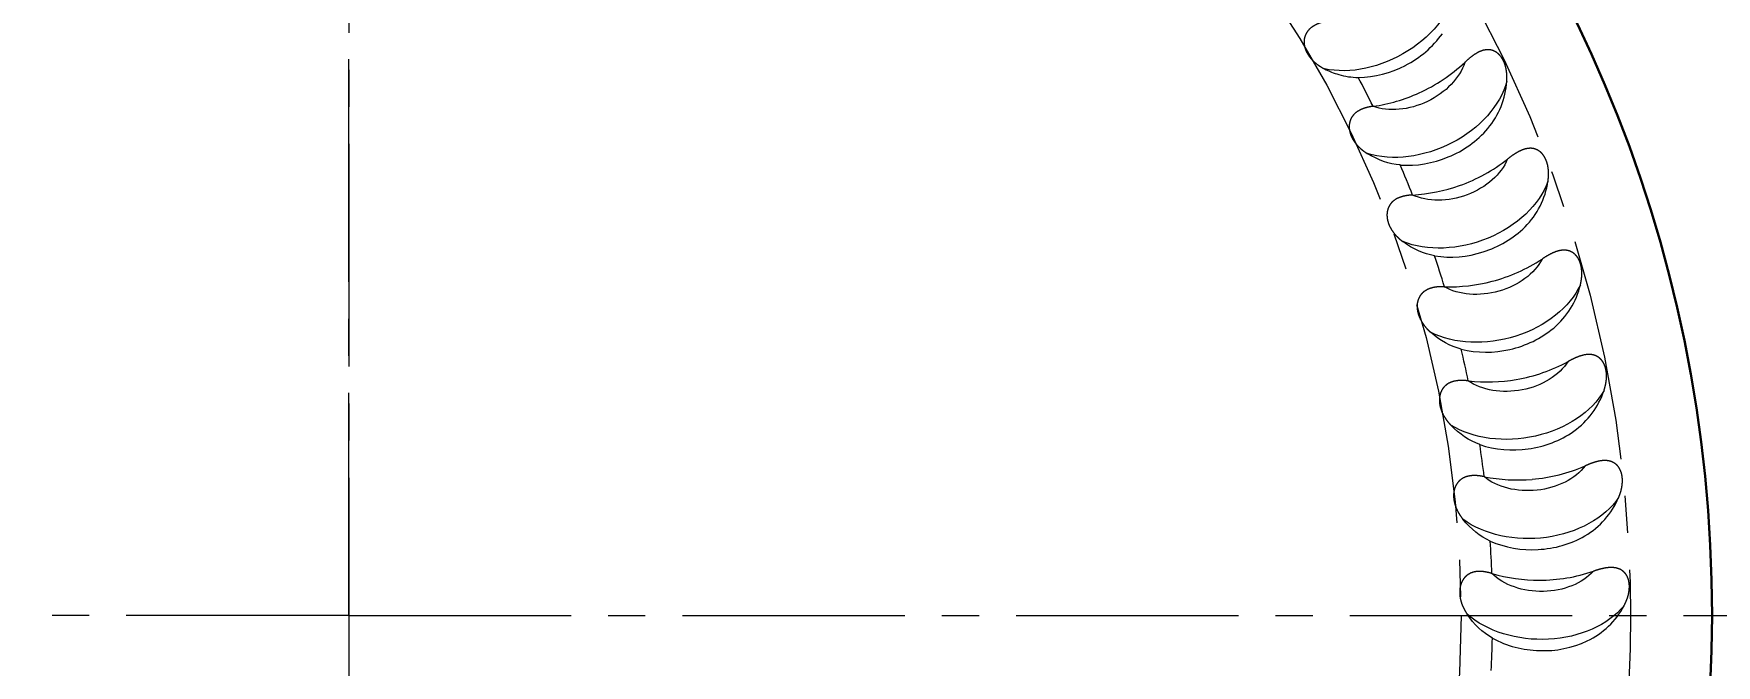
# Model space of a CAD drawing. Extents: x 89 to 513, y -13 to 440.
# Drawn here: x 226.37 to 266.08, y 201.02 to 215.93 of the extents above; entities that cross this region are included whole.
import ezdxf

# ---------------------------------------------------------------- set-up
doc = ezdxf.new("R2010")
doc.units = 0
doc.header["$LTSCALE"] = 7
doc.header["$MEASUREMENT"] = 0
doc.linetypes.add('CENTER2', pattern=[1.125, 0.75, -0.125, 0.125, -0.125])
doc.layers.get('0').update_dxf_attribs({"linetype": 'CONTINUOUS', "lineweight": 15})
for name, color, linetype, lineweight in [('1', 1, 'CENTER2', 15), ('3', 3, 'CONTINUOUS', 30), ('8', 252, 'CONTINUOUS', 15)]:
    doc.layers.add(name, color=color, linetype=linetype, lineweight=lineweight)
doc.styles.add('ITALICT', font='ITALICT.shx', dxfattribs={"width": 0.8, "height": 3})
doc.dimstyles.get("Standard").update_dxf_attribs({"dimtxt": 3, "dimasz": 3, "dimexe": 0.5, "dimexo": 0.5, "dimgap": 0.8, "dimtad": 1, "dimdsep": 46, "dimtxsty": 'ITALICT', "dimcen": 0.09, "dimazin": 2, "dimtfac": 1, "dimtmove": 0, "dimatfit": 3, "dimfxl": 1, "dimtolj": 1, "dimtzin": 0, "dimarcsym": 0})

# ---------------------------------------------------------------- blocks, each defined once
blk = doc.blocks.new('*D10')
at = {"color": 0, "lineweight": -2, "transparency": 16777216}
for p, q in [((234.307, 228.447), (314.622, 228.447)), ((314.122, 178.931), (314.122, 225.447)), ((234.307, 175.931), (314.622, 175.931))]:
    blk.add_line(p, q, dxfattribs=at)
at = {"color": 0, "transparency": 16777216}
for points in [[(313.622, 225.447), (314.622, 225.447), (314.122, 228.447)], [(313.622, 178.931), (314.622, 178.931), (314.122, 175.931)]]:
    blk.add_solid(points, dxfattribs=at)
at = {"color": 0, "transparency": 16777216, "insert": (311.822, 203.447), "char_height": 3, "attachment_point": 5, "rotation": 90, "style": 'ITALICT'}
blk.add_mtext('\\A1;52.5', dxfattribs=at)
blk = doc.blocks.new('*D46')
at = {"color": 0, "lineweight": -2, "transparency": 16777216}
for p, q in [((234.307, 278.197), (340.204, 278.197)), ((339.704, 275.197), (339.704, 129.197)), ((234.307, 126.197), (340.204, 126.197))]:
    blk.add_line(p, q, dxfattribs=at)
at = {"color": 0, "transparency": 16777216}
for points in [[(339.204, 275.197), (340.204, 275.197), (339.704, 278.197)], [(339.204, 129.197), (340.204, 129.197), (339.704, 126.197)]]:
    blk.add_solid(points, dxfattribs=at)
at = {"color": 0, "transparency": 16777216, "insert": (337.404, 202.197), "char_height": 3, "attachment_point": 5, "rotation": 90, "style": 'ITALICT'}
blk.add_mtext('\\A1;152', dxfattribs=at)
blk = doc.blocks.new('*D49')
at = {"color": 0, "lineweight": -2, "transparency": 16777216}
blk.add_line((306.788, 183.85), (291.997, 187.568), dxfattribs=at)
at = {"color": 0, "transparency": 16777216}
blk.add_solid([(292.119, 188.053), (291.875, 187.084), (289.087, 188.3)], dxfattribs=at)
at = {"color": 0, "transparency": 16777216, "insert": (303.026, 187.167), "char_height": 3, "attachment_point": 5, "rotation": 345.8882, "style": 'ITALICT'}
blk.add_mtext('\\A1;R57', dxfattribs=at)
blk = doc.blocks.new('*D50')
at = {"color": 0, "lineweight": -2, "transparency": 16777216}
blk.add_line((309.376, 149.346), (290.556, 162.509), dxfattribs=at)
blk.add_arc((233.807, 202.197), 66.25, 321.48913, 325.46446, dxfattribs=at)
at = {"color": 0, "transparency": 16777216}
blk.add_solid([(290.842, 162.919), (290.269, 162.099), (288.098, 164.228)], dxfattribs=at)
at = {"color": 0, "transparency": 16777216, "insert": (304.56, 155.521), "char_height": 3, "attachment_point": 5, "rotation": 325.032, "style": 'ITALICT'}
blk.add_mtext('\\A1;R66.25', dxfattribs=at)
blk = doc.blocks.new('*D52')
at = {"color": 0, "lineweight": -2, "transparency": 16777216}
for p, q in [((173.432, 224.172), (156.954, 230.17)), ((170.807, 202.197), (152.021, 202.197))]:
    blk.add_line(p, q, dxfattribs=at)
blk.add_arc((233.807, 202.197), 81.286, 162.11471, 177.88529, dxfattribs=at)
at = {"color": 0, "transparency": 16777216}
for points in [[(155.977, 227.324), (156.922, 226.999), (157.423, 229.999)], [(153.077, 205.188), (152.077, 205.206), (152.521, 202.197)]]:
    blk.add_solid(points, dxfattribs=at)
at = {"color": 0, "transparency": 16777216, "insert": (151.491, 216.712), "char_height": 3, "attachment_point": 5, "rotation": 80, "style": 'ITALICT'}
blk.add_mtext('\\A1;20°', dxfattribs=at)
blk = doc.blocks.new('*D53')
at = {"color": 0, "lineweight": -2, "transparency": 16777216}
for p, q in [((181.658, 254.346), (170.053, 265.951)), ((170.807, 202.197), (143.645, 202.197))]:
    blk.add_line(p, q, dxfattribs=at)
blk.add_arc((233.807, 202.197), 89.662, 136.91715, 178.08285, dxfattribs=at)
at = {"color": 0, "transparency": 16777216}
for points in [[(167.962, 263.789), (168.681, 263.094), (170.407, 265.598)], [(144.696, 205.189), (143.696, 205.205), (144.145, 202.197)]]:
    blk.add_solid(points, dxfattribs=at)
at = {"color": 0, "transparency": 16777216, "insert": (148.846, 237.39), "char_height": 3, "attachment_point": 5, "rotation": 67.5, "style": 'ITALICT'}
blk.add_mtext('\\A1;45°', dxfattribs=at)
blk = doc.blocks.new('A$C4C6B2E1A')
at = {"layer": '8', "ltscale": 0.000101881}
for p, q in [((24.171, 12.014), (24.175, 12.014)), ((25.103, 9.921), (25.107, 9.921)), ((25.854, 7.756), (25.858, 7.756)), ((26.419, 5.535), (26.423, 5.535)), ((26.793, 3.275), (26.797, 3.274)), ((26.974, 0.991), (26.978, 0.99))]:
    blk.add_line(p, q, dxfattribs=at)
at = {"layer": '8'}
for centre, radius, start, end in [((23.837, 15.152), 2.434, 296.8275, 324.1994), ((23.931, 14.671), 1.99, 242.9439, 253.4586), ((23.83, 14.32), 1.624, 253.3349, 269.8025), ((23.789, 15.148), 2.453, 270.821, 297.8761), ((23.643, 15.925), 3.941, 294.266, 313.136), ((0, 0), 26.996, 26.4258, 28.0532), ((23.593, 16.034), 4.062, 278.2457, 294.2772), ((25.422, 12.727), 1.913, 319.7454, 356.3296), ((25.037, 13.076), 2.434, 291.9626, 319.3346), ((24.987, 13.077), 2.454, 265.9765, 293.0191), ((24.908, 13.862), 3.941, 289.4012, 308.2711), ((0, 0), 26.996, 21.561, 23.1883), ((24.868, 13.976), 4.062, 273.3808, 289.4124), ((26.412, 10.524), 1.911, 314.8611, 351.4817), ((26.055, 10.906), 2.434, 287.0978, 314.4697), ((26.006, 10.91), 2.454, 261.1116, 288.1542), ((0, 0), 26.996, 16.6961, 18.3235), ((25.994, 11.7), 3.941, 284.5363, 303.4062), ((25.963, 11.816), 4.062, 268.516, 284.5475), ((27.209, 8.246), 1.911, 309.9962, 346.6169), ((26.886, 8.657), 2.434, 282.2329, 309.6048), ((0, 0), 26.996, 11.8312, 13.4586), ((26.838, 8.666), 2.454, 256.2468, 283.2894), ((26.893, 9.454), 3.941, 279.6714, 298.5414), ((26.872, 9.572), 4.062, 263.6511, 279.6826), ((27.81, 5.909), 1.911, 305.1313, 341.752), ((0, 0), 26.996, 6.9664, 8.5937), ((27.476, 6.358), 2.454, 251.3819, 278.4245), ((27.524, 6.345), 2.434, 277.368, 304.74), ((27.587, 7.258), 4.062, 258.7862, 274.8178), ((27.598, 7.139), 3.941, 274.8066, 293.6765), ((28.211, 3.529), 1.911, 300.2665, 336.8871), ((0, 0), 26.996, 2.1015, 3.7289), ((27.916, 4.005), 2.454, 246.517, 273.5596), ((27.962, 3.988), 2.434, 272.5032, 299.8751), ((28.103, 4.893), 4.062, 253.9214, 269.9529), ((28.104, 4.773), 3.941, 269.9417, 288.8116), ((28.409, 1.124), 1.911, 295.4016, 332.0223), ((0, 0), 26.996, 357.2366, 358.864), ((28.156, 1.623), 2.454, 241.6522, 268.6948), ((28.2, 1.601), 2.433, 267.6472, 295.0311)]:
    blk.add_arc(centre, radius, start, end, dxfattribs=at)
at = {"layer": '8', "extrusion": (0, 0, -1)}
for centre, major_axis, ratio, start_param, end_param in [((24.075, 14.624), (1.964, 1.097), 0.707107, 0.525345, 2.467109), ((24.996, 13.045), (1.321, 0.597), 0.707107, 0.56516, 2.51657), ((25.229, 12.529), (2.05, 0.927), 0.707107, 0.525345, 2.467109), ((24.601, 13.961), (-0.58, 3.315), 0.646161, 3.309364, 3.663224), ((26.012, 10.878), (1.367, 0.483), 0.707107, 0.56516, 2.51657), ((26.2, 10.345), (2.121, 0.75), 0.707107, 0.525345, 2.467109), ((25.697, 11.824), (-0.296, 3.352), 0.646161, 3.309364, 3.663224), ((26.841, 8.633), (1.403, 0.365), 0.707107, 0.56516, 2.51657), ((26.983, 8.085), (2.177, 0.567), 0.707107, 0.525345, 2.467109), ((26.607, 9.602), (-0.011, 3.365), 0.646161, 3.309364, 3.663224), ((27.476, 6.325), (1.429, 0.245), 0.707107, 0.56516, 2.51657), ((27.572, 5.768), (2.218, 0.38), 0.707107, 0.525345, 2.467109), ((27.325, 7.311), (0.274, 3.354), 0.646161, 3.309364, 3.663224), ((27.914, 3.973), (1.445, 0.123), 0.707107, 0.56516, 2.51657), ((27.962, 3.409), (2.242, 0.191), 0.707107, 0.525345, 2.467109), ((27.847, 4.968), (0.558, 3.319), 0.646161, 3.309364, 3.663224), ((28.15, 1.591), (1.45, 0), 0.707107, 0.56516, 2.51657), ((28.15, 1.025), (2.25, 0), 0.707107, 0.525345, 2.467109), ((28.168, 2.588), (0.837, 3.26), 0.646161, 3.309364, 3.663224)]:
    blk.add_ellipse(centre, major_axis=major_axis, ratio=ratio, start_param=start_param, end_param=end_param, dxfattribs=at)
at = {"layer": '8'}
for points, knots in [([(23.065, 14.02), (23.017, 14.009), (22.968, 13.996), (22.914, 13.979), (22.842, 13.951), (22.772, 13.911), (22.754, 13.9), (22.719, 13.875), (22.687, 13.849), (22.674, 13.837), (22.636, 13.797), (22.608, 13.757), (22.593, 13.731), (22.55, 13.64), (22.542, 13.559), (22.543, 13.505), (22.562, 13.378), (22.614, 13.267), (22.652, 13.207), (22.737, 13.101), (22.845, 13.009), (22.9, 12.969), (22.96, 12.932), (23.026, 12.899)], [0, 0, 0, 0, 0, 0, 0.515581, 0.515581, 0.515581, 0.701027, 0.701027, 0.701027, 0.891334, 0.891334, 0.891334, 1.23864, 1.23864, 1.23864, 2.213092, 2.213092, 2.213092, 3.625906, 3.625906, 3.625906, 4.848673, 4.848673, 4.848673, 4.848673, 4.848673, 4.848673]), ([(27.331, 12.604), (27.336, 12.677), (27.336, 12.75), (27.33, 12.824), (27.311, 12.932), (27.276, 13.035), (27.262, 13.069), (27.23, 13.133), (27.189, 13.191), (27.168, 13.218), (27.128, 13.258), (27.083, 13.29), (27.065, 13.301), (27.001, 13.335), (26.931, 13.352), (26.882, 13.354), (26.728, 13.338), (26.586, 13.261), (26.498, 13.194), (26.416, 13.122), (26.338, 13.049)], [0, 0, 0, 0, 0, 0, 0.579361, 0.579361, 0.579361, 0.869761, 0.869761, 0.869761, 1.159406, 1.159406, 1.159406, 1.345852, 1.345852, 1.345852, 1.799901, 1.799901, 1.799901, 2.762825, 2.762825, 2.762825, 2.762825, 2.762825, 2.762825]), ([(24.171, 12.014), (24.122, 12.007), (24.072, 11.998), (24.017, 11.985), (23.943, 11.963), (23.87, 11.93), (23.851, 11.92), (23.813, 11.899), (23.78, 11.875), (23.766, 11.864), (23.725, 11.828), (23.693, 11.79), (23.676, 11.766), (23.626, 11.678), (23.61, 11.599), (23.607, 11.545), (23.615, 11.416), (23.658, 11.302), (23.69, 11.238), (23.766, 11.125), (23.866, 11.024), (23.918, 10.98), (23.974, 10.939), (24.037, 10.9)], [0, 0, 0, 0, 0, 0, 0.515581, 0.515581, 0.515581, 0.701027, 0.701027, 0.701027, 0.891334, 0.891334, 0.891334, 1.23864, 1.23864, 1.23864, 2.213092, 2.213092, 2.213092, 3.625906, 3.625906, 3.625906, 4.848673, 4.848673, 4.848673, 4.848673, 4.848673, 4.848673]), ([(28.302, 10.241), (28.313, 10.313), (28.319, 10.386), (28.319, 10.46), (28.309, 10.57), (28.283, 10.675), (28.272, 10.71), (28.245, 10.776), (28.21, 10.838), (28.191, 10.866), (28.155, 10.909), (28.113, 10.945), (28.095, 10.958), (28.035, 10.997), (27.967, 11.02), (27.917, 11.027), (27.763, 11.023), (27.615, 10.959), (27.521, 10.899), (27.434, 10.835), (27.349, 10.768)], [0, 0, 0, 0, 0, 0, 0.579361, 0.579361, 0.579361, 0.869761, 0.869761, 0.869761, 1.159406, 1.159406, 1.159406, 1.345852, 1.345852, 1.345852, 1.799901, 1.799901, 1.799901, 2.762825, 2.762825, 2.762825, 2.762825, 2.762825, 2.762825]), ([(25.103, 9.921), (25.053, 9.918), (25.002, 9.913), (24.947, 9.905), (24.871, 9.89), (24.796, 9.862), (24.776, 9.854), (24.737, 9.836), (24.701, 9.815), (24.686, 9.806), (24.642, 9.773), (24.608, 9.739), (24.589, 9.715), (24.531, 9.633), (24.509, 9.554), (24.501, 9.501), (24.499, 9.372), (24.531, 9.255), (24.558, 9.189), (24.624, 9.07), (24.715, 8.961), (24.763, 8.912), (24.816, 8.866), (24.874, 8.822)], [0, 0, 0, 0, 0, 0, 0.515581, 0.515581, 0.515581, 0.701027, 0.701027, 0.701027, 0.891334, 0.891334, 0.891334, 1.23864, 1.23864, 1.23864, 2.213092, 2.213092, 2.213092, 3.625906, 3.625906, 3.625906, 4.848673, 4.848673, 4.848673, 4.848673, 4.848673, 4.848673]), ([(29.068, 7.804), (29.085, 7.875), (29.098, 7.947), (29.104, 8.02), (29.104, 8.131), (29.086, 8.238), (29.078, 8.274), (29.058, 8.342), (29.028, 8.406), (29.011, 8.436), (28.978, 8.482), (28.94, 8.522), (28.924, 8.536), (28.866, 8.58), (28.801, 8.608), (28.752, 8.619), (28.598, 8.629), (28.445, 8.577), (28.346, 8.526), (28.254, 8.469), (28.164, 8.41)], [0, 0, 0, 0, 0, 0, 0.579361, 0.579361, 0.579361, 0.869761, 0.869761, 0.869761, 1.159406, 1.159406, 1.159406, 1.345852, 1.345852, 1.345852, 1.799901, 1.799901, 1.799901, 2.762825, 2.762825, 2.762825, 2.762825, 2.762825, 2.762825]), ([(25.854, 7.756), (25.804, 7.757), (25.753, 7.757), (25.697, 7.754), (25.62, 7.745), (25.543, 7.724), (25.522, 7.718), (25.482, 7.703), (25.445, 7.685), (25.429, 7.677), (25.382, 7.648), (25.345, 7.617), (25.324, 7.595), (25.26, 7.517), (25.231, 7.442), (25.218, 7.389), (25.205, 7.261), (25.227, 7.141), (25.249, 7.073), (25.304, 6.949), (25.386, 6.832), (25.429, 6.78), (25.478, 6.73), (25.533, 6.681)], [0, 0, 0, 0, 0, 0, 0.515581, 0.515581, 0.515581, 0.701027, 0.701027, 0.701027, 0.891334, 0.891334, 0.891334, 1.23864, 1.23864, 1.23864, 2.213092, 2.213092, 2.213092, 3.625906, 3.625906, 3.625906, 4.848673, 4.848673, 4.848673, 4.848673, 4.848673, 4.848673]), ([(29.625, 5.31), (29.648, 5.38), (29.667, 5.45), (29.679, 5.523), (29.689, 5.633), (29.68, 5.742), (29.675, 5.778), (29.66, 5.848), (29.636, 5.915), (29.622, 5.946), (29.593, 5.994), (29.558, 6.037), (29.543, 6.052), (29.49, 6.101), (29.427, 6.135), (29.379, 6.15), (29.226, 6.173), (29.07, 6.134), (28.967, 6.091), (28.87, 6.043), (28.776, 5.991)], [0, 0, 0, 0, 0, 0, 0.579361, 0.579361, 0.579361, 0.869761, 0.869761, 0.869761, 1.159406, 1.159406, 1.159406, 1.345852, 1.345852, 1.345852, 1.799901, 1.799901, 1.799901, 2.762825, 2.762825, 2.762825, 2.762825, 2.762825, 2.762825]), ([(26.419, 5.535), (26.369, 5.541), (26.318, 5.545), (26.262, 5.547), (26.185, 5.544), (26.106, 5.53), (26.085, 5.526), (26.043, 5.514), (26.005, 5.5), (25.988, 5.493), (25.939, 5.468), (25.9, 5.44), (25.877, 5.42), (25.806, 5.348), (25.771, 5.275), (25.754, 5.224), (25.73, 5.097), (25.742, 4.976), (25.758, 4.906), (25.802, 4.778), (25.874, 4.655), (25.913, 4.599), (25.957, 4.545), (26.008, 4.492)], [0, 0, 0, 0, 0, 0, 0.515581, 0.515581, 0.515581, 0.701027, 0.701027, 0.701027, 0.891334, 0.891334, 0.891334, 1.23864, 1.23864, 1.23864, 2.213092, 2.213092, 2.213092, 3.625906, 3.625906, 3.625906, 4.848673, 4.848673, 4.848673, 4.848673, 4.848673, 4.848673]), ([(29.969, 2.779), (29.998, 2.846), (30.022, 2.915), (30.041, 2.986), (30.059, 3.095), (30.06, 3.204), (30.058, 3.24), (30.049, 3.312), (30.031, 3.38), (30.019, 3.412), (29.995, 3.463), (29.964, 3.508), (29.95, 3.525), (29.901, 3.578), (29.841, 3.617), (29.795, 3.636), (29.645, 3.672), (29.485, 3.647), (29.379, 3.613), (29.279, 3.573), (29.18, 3.529)], [0, 0, 0, 0, 0, 0, 0.579361, 0.579361, 0.579361, 0.869761, 0.869761, 0.869761, 1.159406, 1.159406, 1.159406, 1.345852, 1.345852, 1.345852, 1.799901, 1.799901, 1.799901, 2.762825, 2.762825, 2.762825, 2.762825, 2.762825, 2.762825]), ([(26.793, 3.275), (26.744, 3.285), (26.694, 3.293), (26.638, 3.3), (26.561, 3.304), (26.481, 3.296), (26.459, 3.293), (26.417, 3.286), (26.378, 3.275), (26.361, 3.269), (26.31, 3.249), (26.268, 3.224), (26.243, 3.206), (26.167, 3.14), (26.126, 3.07), (26.104, 3.021), (26.07, 2.897), (26.071, 2.775), (26.081, 2.704), (26.115, 2.572), (26.175, 2.444), (26.209, 2.385), (26.249, 2.327), (26.295, 2.27)], [0, 0, 0, 0, 0, 0, 0.515581, 0.515581, 0.515581, 0.701027, 0.701027, 0.701027, 0.891334, 0.891334, 0.891334, 1.23864, 1.23864, 1.23864, 2.213092, 2.213092, 2.213092, 3.625906, 3.625906, 3.625906, 4.848673, 4.848673, 4.848673, 4.848673, 4.848673, 4.848673]), ([(26.974, 0.991), (26.926, 1.005), (26.877, 1.017), (26.822, 1.029), (26.745, 1.039), (26.665, 1.039), (26.643, 1.038), (26.6, 1.034), (26.56, 1.026), (26.543, 1.021), (26.49, 1.006), (26.446, 0.985), (26.421, 0.969), (26.339, 0.91), (26.292, 0.844), (26.267, 0.796), (26.221, 0.675), (26.213, 0.554), (26.216, 0.482), (26.239, 0.348), (26.288, 0.215), (26.317, 0.154), (26.352, 0.092), (26.393, 0.032)], [0, 0, 0, 0, 0, 0, 0.515581, 0.515581, 0.515581, 0.701027, 0.701027, 0.701027, 0.891334, 0.891334, 0.891334, 1.23864, 1.23864, 1.23864, 2.213092, 2.213092, 2.213092, 3.625906, 3.625906, 3.625906, 4.848673, 4.848673, 4.848673, 4.848673, 4.848673, 4.848673]), ([(30.097, 0.227), (30.131, 0.292), (30.161, 0.358), (30.186, 0.428), (30.214, 0.535), (30.223, 0.643), (30.225, 0.68), (30.222, 0.751), (30.209, 0.821), (30.2, 0.854), (30.181, 0.907), (30.153, 0.955), (30.141, 0.973), (30.097, 1.03), (30.04, 1.074), (29.996, 1.096), (29.849, 1.145), (29.688, 1.133), (29.58, 1.108), (29.476, 1.077), (29.375, 1.042)], [0, 0, 0, 0, 0, 0, 0.579361, 0.579361, 0.579361, 0.869761, 0.869761, 0.869761, 1.159406, 1.159406, 1.159406, 1.345852, 1.345852, 1.345852, 1.799901, 1.799901, 1.799901, 2.762825, 2.762825, 2.762825, 2.762825, 2.762825, 2.762825])]:
    blk.add_open_spline(points, degree=5, knots=knots, dxfattribs=at)

msp = doc.modelspace()

# ---------------------------------------------------------------- linework, layer by layer
at = {"layer": '1'}
for p, q in [((233.807, 202.197), (233.807, 278.197)), ((233.807, 268.447), (233.807, 202.197)), ((233.807, 202.197), (171.307, 202.197)), ((233.807, 202.197), (296.307, 202.197)), ((233.807, 202.197), (233.807, 126.197))]:
    msp.add_line(p, q, dxfattribs=at)
for radius in [30.25, 26.25]:
    msp.add_circle((233.807, 202.197), radius, dxfattribs=at)
msp.add_arc((233.807, 202.197), 57, 12.6703, 166.5373, dxfattribs=at)
at = {"layer": '3'}
for radius in [44.5, 41.04, 32.175]:
    msp.add_circle((233.807, 202.197), radius, dxfattribs=at)

# ---------------------------------------------------------------- block references
msp.add_blockref('A$C4C6B2E1A', (233.807, 202.197))

# ---------------------------------------------------------------- dimensions: what is measured, and where the dimension line sits
dim = msp.add_aligned_dim(p1=(233.807, 278.197), p2=(233.807, 126.197), distance=105.896, dimstyle='Standard')
dim.commit()
dim.dimension.update_dxf_attribs({"geometry": '*D46', "text_midpoint": (337.404, 202.197)})
for base, line1, line2, picture, middle in [((156.158, 247.028), ((191.911, 244.093), (182.012, 253.993)), ((171.307, 202.197), (296.307, 202.197)), '*D53', (148.846, 237.39)), ((154.712, 220.943), ((171.307, 202.197), (296.307, 202.197)), ((186.588, 219.384), (173.902, 224.001)), '*D52', (151.491, 216.712))]:
    dim = msp.add_angular_dim_2l(base=base, line1=line1, line2=line2, dimstyle='Standard')
    dim.commit()
    dim.dimension.update_dxf_attribs({"geometry": picture, "text_midpoint": middle})
dim = msp.add_linear_dim(base=(314.122, 228.447), p1=(233.807, 175.931), p2=(233.807, 228.447), angle=90, dimstyle='Standard', override={"dimdec": 1})
dim.commit()
dim.dimension.update_dxf_attribs({"geometry": '*D10', "text_midpoint": (314.122, 203.447), "dimtype": 160})
for mpoint, picture, middle in [((289.087, 188.3), '*D49', (302.466, 184.937)), ((288.098, 164.228), '*D50', (303.242, 153.636))]:
    dim = msp.add_radius_dim(center=(233.807, 202.197), mpoint=mpoint, dimstyle='Standard', override={"dimcen": 0, "dimtofl": 0})
    dim.commit()
    dim.dimension.update_dxf_attribs({"geometry": picture, "text_midpoint": middle, "dimtype": 164})

doc.saveas('drawing.dxf')
